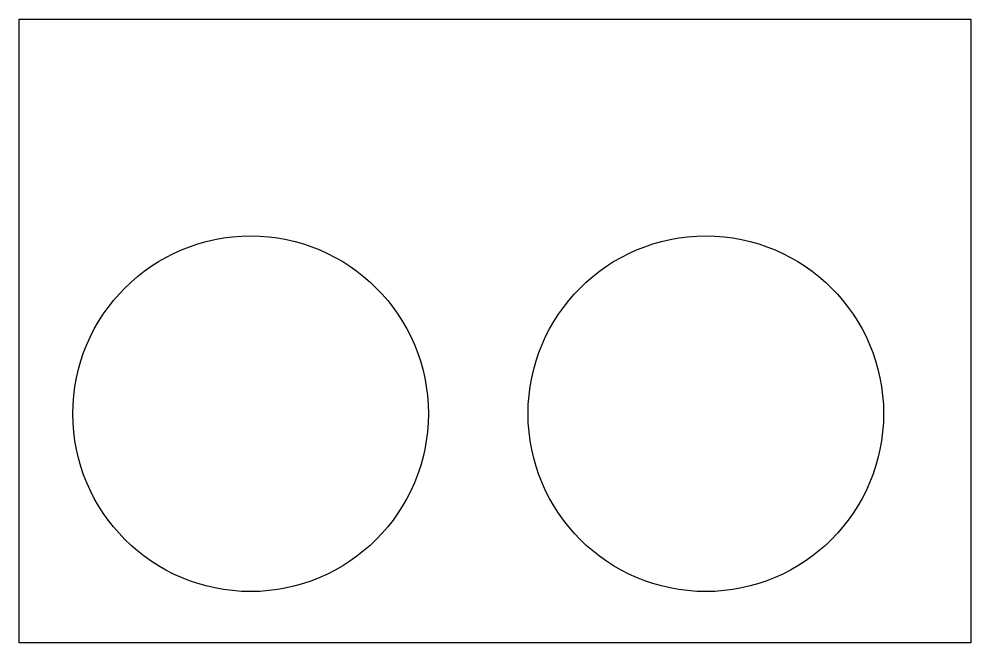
# Model space of a CAD drawing. Header units: millimetres. Extents: x 0 to 292, y -96 to 96.
import ezdxf

# ---------------------------------------------------------------- set-up
doc = ezdxf.new("R2010")
doc.units = ezdxf.units.MM
doc.header["$LTSCALE"] = 10
doc.layers.add('BOLTS', color=6, linetype='Continuous')
doc.layers.add('MEMBERS', color=5, linetype='Continuous')

msp = doc.modelspace()

# ---------------------------------------------------------------- linework, layer by layer
at = {"layer": 'BOLTS', "color": 4, "linetype": 'Continuous'}
for centre in [(71, -25.36), (210.58, -25.36)]:
    msp.add_circle(centre, 54.5, dxfattribs=at)
at = {"layer": 'MEMBERS', "color": 3, "linetype": 'Continuous'}
for p, q in [((0, -95.61), (0, 95.61)), ((0, 95.61), (291.87, 95.61)), ((291.87, 95.61), (291.87, -95.61)), ((291.87, -95.61), (0, -95.61))]:
    msp.add_line(p, q, dxfattribs=at)

doc.saveas('drawing.dxf')
